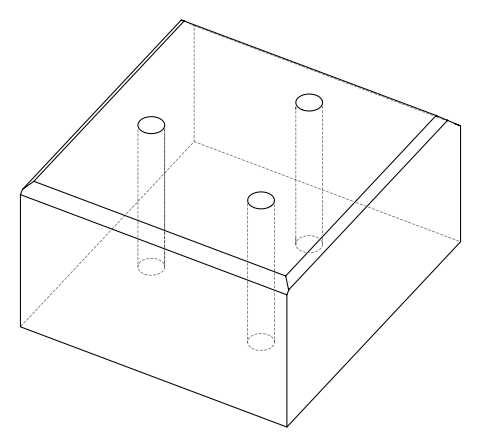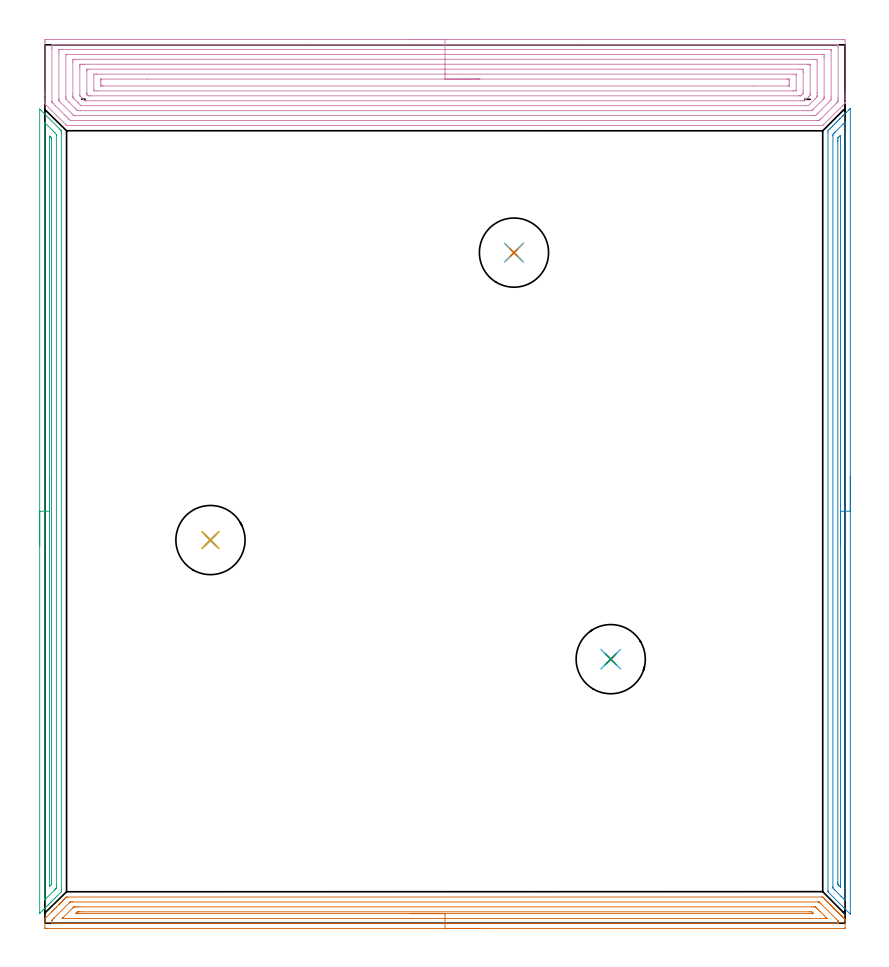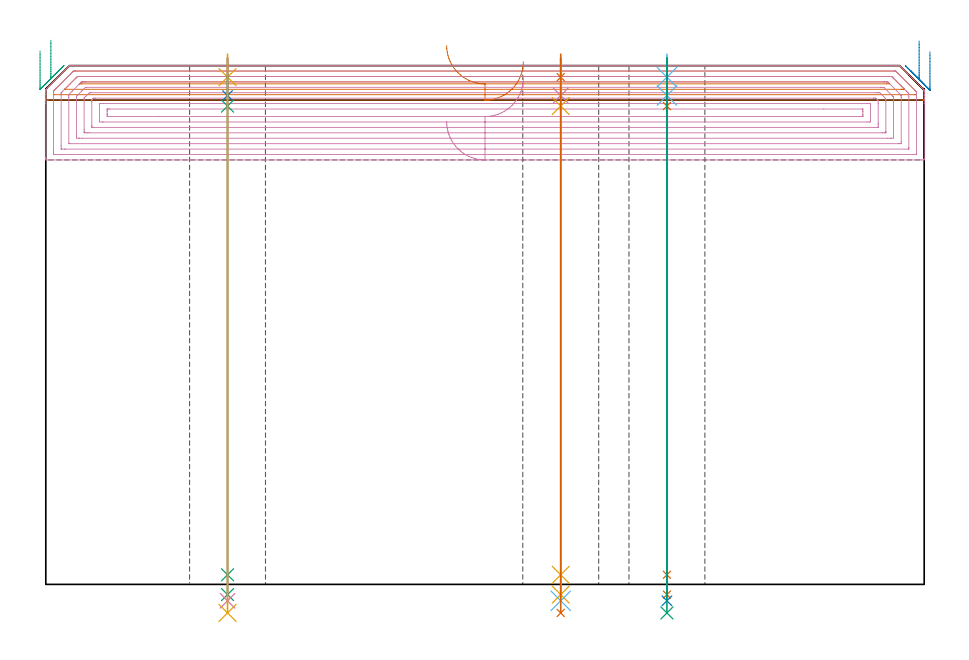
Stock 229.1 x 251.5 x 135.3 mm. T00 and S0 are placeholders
(PLAN: 19 operations, 13 tool changes, 40.7 min)
(1 AREA_MILL | FG_CHAMFER_SURFACE | UGT0205_001 | 7.36 min | 9280 mm3)
(2 AREA_MILL_1 | FG_CHAMFER_SURFACE_1 | UGT0205_001 | 5.56 min | 4725 mm3)
(3 AREA_MILL_2 | FG_CHAMFER_SURFACE_2 | UGT0205_001 | 5.54 min | 4422 mm3)
(4 AREA_MILL_3 | FG_CHAMFER_SURFACE_3 | UGT0205_001 | 16.76 min | 69002 mm3)
(5 SPOT_DRILL | STEP1HOLE | NXT0321_9005460120000 | 0.05 min | 183 mm3)
(6 SPOT_DRILL_1 | STEP1HOLE_1 | NXT0321_9005460120000 | 0.05 min | 184 mm3)
(7 SPOT_DRILL_2 | STEP1HOLE_2 | NXT0321_9005460120000 | 0.05 min | 169 mm3)
(8 DRILL_BLIND_HOLE_INTO_CENTER | STEP1HOLE | NXT0301_023 | 0.04 min | 133 mm3)
(9 GUN_DRILL_THROUGH_HOLE | STEP1HOLE | UGT0307_001 | 0.6 min | 2483 mm3)
(10 SPADE_DRILL_TO_ENLARGE_THROUGH_HOLE | STEP1HOLE | UGT0306_003 | 0.57 min | 13793 mm3)
(11 DRILL_TO_ENLARGE_THROUGH_HOLE | STEP1HOLE | UGT0301_264 | 0.58 min | 25064 mm3)
(12 DRILL_BLIND_HOLE_INTO_CENTER_1 | STEP1HOLE_1 | NXT0301_023 | 0.04 min | 108 mm3)
(13 GUN_DRILL_THROUGH_HOLE_1 | STEP1HOLE_1 | UGT0307_001 | 0.6 min | 2481 mm3)
(14 SPADE_DRILL_TO_ENLARGE_THROUGH_HOLE_1 | STEP1HOLE_1 | UGT0306_003 | 0.57 min | 13810 mm3)
(15 DRILL_TO_ENLARGE_THROUGH_HOLE_1 | STEP1HOLE_1 | UGT0301_264 | 0.58 min | 25047 mm3)
(16 DRILL_BLIND_HOLE_INTO_CENTER_2 | STEP1HOLE_2 | NXT0301_023 | 0.04 min | 113 mm3)
(17 GUN_DRILL_THROUGH_HOLE_2 | STEP1HOLE_2 | UGT0307_001 | 0.6 min | 2492 mm3)
(18 SPADE_DRILL_TO_ENLARGE_THROUGH_HOLE_2 | STEP1HOLE_2 | UGT0306_003 | 0.57 min | 13818 mm3)
(19 DRILL_TO_ENLARGE_THROUGH_HOLE_2 | STEP1HOLE_2 | UGT0301_264 | 0.58 min | 25032 mm3)
(TOOL UGT0205_001 | Chamfer Mill 20 x 3 x 45 deg. | D20 FL50 Z2)
(TOOL NXT0321_9005460120000 | NC Spot Drill, 142deg, 12mm, Carbide, Uncoated | D12 PA142 FL30 Z2)
(TOOL NXT0301_023 | Carbide Drill 5.2mm [860.1-0520-016A1-MM 2214] | D5.2 PA140 FL28 Z2)
(TOOL UGT0307_001 | Gun Drill 5 mm | D5 PA130 FL24 Z1)
(TOOL UGT0306_003 | Spade Drill 12.5mm | D12.5 PA132 FL10 Z2)
(TOOL UGT0301_264 | Twist Drill 19.8 mm | D19.8 PA118 FL140 Z2)
(OP 1 AREA_MILL)
G17 G21 G94 G90
T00 M6
G54
G17 G0 G90 X124.55 Y-1.5 S1061 M3
G43 Z145.3 H0
Z136.3
G94 G1 X124.512 Z135.428 F250.
X124.398 Z134.564
X124.209 Z133.712
X123.947 Z132.88
X123.613 Z132.074
X123.21 Z131.3
X122.742 Z130.564
X122.21 Z129.872
X121.621 Z129.229
X120.978 Z128.64
X120.286 Z128.108
X119.55 Z127.64
X118.776 Z127.237
X117.97 Z126.903
X117.138 Z126.641
X116.286 Z126.452
X115.422 Z126.338
X114.55 Z126.3
X0.621
X0.432 Y-1.498 Z126.302
X0.002 Y-1.491 Z126.305
X0. Y-1.331 Z126.466
Y-0.101 Z127.694
Y0.59 Z128.39
Y1.228 Z129.028
X0.001 Y1.278 Z129.077
X0.003 Y1.304 Z129.102
X1.847 Y3.148 Z130.946
X1.961 Y3.263 Z131.059
X2.314 Y3.614 Z131.414
X2.497 Y3.797 Z131.597
X2.733 Y4.034 Z131.832
X2.855 Y4.157 Z131.953
X3.232 Y4.532 Z132.332
X3.368 Y4.668 Z132.468
X3.912 Y5.215 Z133.009
X4.076 Y5.377 Z133.175
X4.195 Y5.496 Z133.294
X4.355 Y5.658 Z133.453
X4.515 Y5.816 Z133.614
X4.642 Y5.943 Z133.741
X4.798 Y6.101 Z133.896
X4.954 Y6.256 Z134.053
X5.089 Y6.39 Z134.188
X5.241 Y6.544 Z134.339
X5.394 Y6.695 Z134.492
X5.536 Y6.837 Z134.634
X5.684 Y6.987 Z134.782
X5.833 Y7.134 Z134.932
X5.982 Y7.283 Z135.081
X6.127 Y7.429 Z135.225
X6.158 Y7.457 Z135.253
X6.205 Y7.496 Z135.289
X6.429 Y7.5 Z135.3
X222.224
X222.695 Y7.501 Z135.28
X222.758 Y7.444 Z135.24
X222.772 Y7.429 Z135.227
X223.118 Y7.083 Z134.881
X223.215 Y6.987 Z134.783
X223.308 Y6.892 Z134.691
X223.416 Y6.785 Z134.584
X223.511 Y6.691 Z134.487
X223.601 Y6.599 Z134.399
X223.713 Y6.487 Z134.286
X223.806 Y6.396 Z134.192
X223.894 Y6.306 Z134.106
X224.011 Y6.189 Z133.988
X224.101 Y6.101 Z133.897
X224.187 Y6.014 Z133.813
X224.309 Y5.891 Z133.69
X224.396 Y5.805 Z133.601
X224.479 Y5.721 Z133.52
X224.607 Y5.593 Z133.393
X224.692 Y5.51 Z133.306
X224.772 Y5.428 Z133.227
X224.905 Y5.296 Z133.095
X224.987 Y5.215 Z133.011
X225.065 Y5.135 Z132.934
X225.203 Y4.998 Z132.797
X225.282 Y4.919 Z132.716
X225.358 Y4.843 Z132.642
X225.5 Y4.7 Z132.499
X225.578 Y4.624 Z132.42
X225.651 Y4.55 Z132.349
X225.798 Y4.402 Z132.201
X225.873 Y4.329 Z132.125
X225.943 Y4.257 Z132.056
X226.096 Y4.104 Z131.903
X226.168 Y4.034 Z131.83
X226.236 Y3.964 Z131.763
X226.394 Y3.806 Z131.605
X226.463 Y3.738 Z131.535
X226.529 Y3.671 Z131.47
X226.692 Y3.508 Z131.308
X226.759 Y3.443 Z131.239
X226.822 Y3.379 Z131.178
X226.99 Y3.211 Z131.01
X227.054 Y3.148 Z130.944
X227.115 Y3.086 Z130.885
X227.288 Y2.913 Z130.712
X227.349 Y2.852 Z130.649
X227.407 Y2.793 Z130.592
X227.585 Y2.615 Z130.414
X227.644 Y2.557 Z130.354
X227.7 Y2.5 Z130.299
X227.883 Y2.317 Z130.116
X227.94 Y2.262 Z130.059
X227.993 Y2.207 Z130.006
X228.181 Y2.019 Z129.818
X228.235 Y1.966 Z129.763
X228.286 Y1.915 Z129.714
X228.479 Y1.721 Z129.52
X228.53 Y1.671 Z129.468
X228.673 Y1.527 Z129.327
X228.777 Y1.423 Z129.223
X228.973 Y1.228 Z129.026
X229.075 Y1.124 Z128.921
X229.099 Y1.091 Z128.887
X229.1 Y0.785 Z128.584
Y0.71 Z128.509
Y-0.101 Z127.694
Y-1.331 Z126.466
X229.098 Y-1.491 Z126.305
X228.667 Y-1.5 Z126.3
X114.55
Y-0.086 Z127.714
X2.186 Y-0.085 Z127.715
X2.082 Y-0.084 Z127.716
X2.031 Y-0.081 Z127.719
X2.013 Y-0.079 Z127.721
X2.01 Y-0.065 Z127.735
X2.005 Y0.049 Z127.849
X2.002 Y0.303 Z128.103
X2.008 Y0.785 Z128.585
X2.01 Y0.834 Z128.634
X2.038 Y0.876 Z128.676
X2.096 Y0.94 Z128.74
X2.172 Y1.02 Z128.82
X2.408 Y1.258 Z129.058
X2.615 Y1.466 Z129.266
X6.876 Y5.726 Z133.526
X7.065 Y5.913 Z133.713
X7.169 Y6.012 Z133.812
X7.232 Y6.07 Z133.87
X7.331 Y6.079 Z133.879
X7.769 Y6.086 Z133.886
X7.785
X221.346
X221.565 Y6.084 Z133.884
X221.619 Y6.081 Z133.881
X221.643 Y6.079 Z133.879
X221.685 Y6.053 Z133.853
X221.903 Y5.841 Z133.641
X222.224 Y5.525 Z133.325
X226.692 Y1.057 Z128.857
X226.959 Y0.785 Z128.585
X227.047 Y0.692 Z128.492
X227.09 Y0.632 Z128.432
X227.093 Y0.583 Z128.383
X227.098 Y0.383 Z128.183
X227.092 Y-0.023 Z127.777
X227.09 Y-0.073 Z127.727
X227.073 Y-0.079 Z127.721
X227.021 Y-0.082 Z127.718
X226.912 Y-0.084 Z127.716
X226.692 Y-0.086 Z127.714
X114.55
Y1.328 Z129.128
X5.044 Y1.329 Z129.129
X4.996 Y1.33 Z129.13
X4.957 Y1.333 Z129.133
X4.946 Y1.334 Z129.134
X4.96 Y1.352 Z129.152
X5.028 Y1.426 Z129.226
X5.089 Y1.489 Z129.289
X5.18 Y1.581 Z129.381
X7.849 Y4.25 Z132.05
X7.928 Y4.329 Z132.129
X8.175 Y4.571 Z132.371
X8.247 Y4.639 Z132.439
X8.275 Y4.663 Z132.463
X8.323 Y4.666 Z132.466
X8.663 Y4.669 Z132.469
X9.211 Y4.671 Z132.471
X9.557 Y4.672 Z132.472
X219.543 Y4.671 Z132.471
X220.093 Y4.67 Z132.47
X220.437 Y4.667 Z132.467
X220.551 Y4.665 Z132.465
X220.633 Y4.656 Z132.456
X220.7 Y4.592 Z132.392
X220.969 Y4.329 Z132.129
X221.331 Y3.97 Z131.77
X221.858 Y3.443 Z131.243
X223.118 Y2.183 Z129.983
X223.628 Y1.671 Z129.471
X223.795 Y1.501 Z129.301
X223.924 Y1.365 Z129.165
X223.951 Y1.335 Z129.135
X223.907 Y1.333 Z129.133
X223.809 Y1.331 Z129.131
X223.463 Y1.329 Z129.129
X223.118 Y1.328 Z129.128
X114.55
Y2.743 Z130.543
X9.369
X8.979 Y2.745 Z130.545
X8.856 Y2.748 Z130.548
X8.816 Y2.749 Z130.549
X8.826 Y2.765 Z130.565
X8.871 Y2.815 Z130.615
X8.985 Y2.934 Z130.734
X9.08 Y3.029 Z130.829
X9.222 Y3.166 Z130.966
X9.307 Y3.246 Z131.046
X9.557 Y3.252 Z131.052
X9.745 Y3.256 Z131.056
X9.931 Y3.257 Z131.057
X10.45
X218.837
X219.576 Y3.251 Z131.051
X219.614 Y3.226 Z131.026
X219.693 Y3.151 Z130.951
X219.849 Y2.999 Z130.799
X219.999 Y2.846 Z130.646
X220.07 Y2.769 Z130.569
X220.084 Y2.749 Z130.549
X219.356 Y2.743 Z130.543
X114.55
X113.678 Z130.581
X112.814 Z130.695
X111.962 Z130.883
X111.13 Z131.146
X110.324 Z131.48
X109.55 Z131.882
X108.814 Z132.351
X108.122 Z132.882
X107.479 Z133.472
X106.89 Z134.115
X106.358 Z134.807
X105.89 Z135.543
X105.487 Z136.316
X105.153 Z137.122
X104.891 Z137.954
X104.702 Z138.806
X104.588 Z139.671
X104.55 Z140.543
G0 Z145.3
M5
M2
(OP 2 AREA_MILL_1)
G17 G21 G94 G90
T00 M6
G54
G17 G0 G90 X230.6 Y127.95 S1061 M3
G43 Z145.3 H0
Z138.9
G94 G1 Y127.912 Z138.028 F250.
Y127.798 Z137.164
Y127.609 Z136.312
Y127.347 Z135.48
Y127.013 Z134.674
Y126.61 Z133.9
Y126.141 Z133.164
Y125.61 Z132.472
Y125.021 Z131.829
Y124.378 Z131.24
Y123.686 Z130.708
Y122.95 Z130.24
Y122.176 Z129.837
Y121.37 Z129.503
Y120.538 Z129.241
Y119.686 Z129.052
Y118.822 Z128.938
Y117.95 Z128.9
X230.599 Y2.765 Z128.901
X230.598 Y2.719 Z128.902
X230.591 Y2.612 Z128.905
X230.507 Y2.694 Z128.991
X230.434 Y2.765 Z129.064
X224.378 Y8.822 Z135.121
X224.254 Y8.948 Z135.245
X224.207 Y8.999 Z135.292
X224.2 Y9.462 Z135.3
Y226.438
X224.207 Y226.901 Z135.292
X224.252 Y226.952 Z135.247
X224.737 Y227.439 Z134.759
X225.181 Y227.881 Z134.318
X225.625 Y228.327 Z133.871
X226.069 Y228.769 Z133.431
X226.512 Y229.214 Z132.984
X226.956 Y229.657 Z132.543
X227.398 Y230.1 Z132.098
X227.607 Y230.307 Z131.892
X227.665 Y230.366 Z131.834
X228.288 Y230.989 Z131.209
X228.5 Y231.2 Z131.
X228.537 Y231.237 Z130.962
X229.175 Y231.877 Z130.321
X229.409 Y232.109 Z130.091
X230.063 Y232.764 Z129.434
X230.281 Y232.981 Z129.219
X230.507 Y233.207 Z128.992
X230.584 Y233.283 Z128.914
X230.595 Y233.286 Z128.903
X230.599 Y233.283 Z128.899
X230.6 Y117.95 Z128.9
X229.186 Z130.314
X229.185 Y6.773 Z130.315
X229.175 Y6.487 Z130.325
X228.869 Y6.783 Z130.631
X228.288 Y7.362 Z131.212
X227.973 Y7.676 Z131.527
X226.189 Y9.462 Z133.311
X225.625 Y10.037 Z133.875
X225.615 Y10.355 Z133.885
X225.614 Y10.365 Z133.886
X225.615 Y225.555 Z133.885
X225.625 Y225.863 Z133.875
X225.908 Y226.153 Z133.592
X226.188 Y226.438 Z133.312
X226.35 Y226.601 Z133.15
X228.576 Y228.826 Z130.924
X228.867 Y229.117 Z130.633
X229.023 Y229.269 Z130.477
X229.175 Y229.413 Z130.325
X229.185 Y229.117 Z130.315
X229.186 Y229.106 Z130.314
Y117.95
X227.772 Z131.728
X227.771 Y11.248 Z131.729
X227.77 Y10.875 Z131.73
X227.767 Y10.355 Z131.733
X227.766 Y10.348 Z131.734
X227.75 Y10.355 Z131.75
X227.4 Y10.702 Z132.1
X227.129 Y10.978 Z132.371
X227.062 Y11.049 Z132.438
X227.035 Y11.083 Z132.465
X227.033 Y11.124 Z132.467
X227.031 Y11.248 Z132.469
X227.029 Y11.621 Z132.471
Y223.759
X227.031 Y224.131 Z132.469
X227.036 Y224.652 Z132.464
X227.042 Y224.831 Z132.458
X227.131 Y224.923 Z132.369
X227.4 Y225.199 Z132.1
X227.572 Y225.372 Z131.928
X227.745 Y225.545 Z131.755
X227.755 Y225.55 Z131.745
X227.759 Y225.551 Z131.741
X227.764 Y225.545 Z131.736
X227.769 Y225.316 Z131.731
X227.771 Y225.172 Z131.729
X227.772 Y217.633 Z131.728
Y117.95
Y117.078 Z131.767
Y116.213 Z131.88
Y115.362 Z132.069
Y114.53 Z132.332
Y113.724 Z132.665
Y112.95 Z133.068
Y112.214 Z133.537
Y111.522 Z134.068
Y110.879 Z134.657
Y110.29 Z135.301
Y109.758 Z135.993
Y109.29 Z136.728
Y108.887 Z137.502
Y108.553 Z138.308
Y108.291 Z139.14
Y108.102 Z139.992
Y107.988 Z140.857
Y107.95 Z141.728
G0 Z145.3
M5
M2
(OP 3 AREA_MILL_2)
G17 G21 G94 G90
T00 M6
G54
G17 G0 G90 X-1.5 Y107.95 S1061 M3
G43 Z145.3 H0
Z139.1
G94 G1 Y107.988 Z138.228 F250.
Y108.102 Z137.364
Y108.291 Z136.512
Y108.553 Z135.68
Y108.887 Z134.874
Y109.29 Z134.1
Y109.758 Z133.364
Y110.29 Z132.672
Y110.879 Z132.029
Y111.522 Z131.44
Y112.214 Z130.908
Y112.95 Z130.44
Y113.724 Z130.037
Y114.53 Z129.703
Y115.362 Z129.441
Y116.214 Z129.252
Y117.078 Z129.138
Y117.95 Z129.1
X-1.499 Y233.087 Z129.101
X-1.486 Y233.086 Z129.114
X-1.439 Y233.039 Z129.161
X-1.045 Y232.647 Z129.551
X4.245 Y227.356 Z134.843
X4.441 Y227.159 Z135.041
X4.686 Y226.914 Z135.286
X4.694 Y226.897 Z135.29
X4.7 Y226.267 Z135.3
Y9.633
X4.694 Y9.003 Z135.29
X4.686 Y8.986 Z135.286
X3.551 Y7.85 Z134.148
X3.002 Y7.301 Z133.601
X2.776 Y7.074 Z133.372
X2.659 Y6.958 Z133.257
X2.139 Y6.439 Z132.739
X1.894 Y6.192 Z132.49
X1.768 Y6.067 Z132.365
X1.277 Y5.577 Z131.876
X1.012 Y5.31 Z131.608
X0.877 Y5.175 Z131.474
X0.414 Y4.714 Z131.014
X0.13 Y4.428 Z130.726
X-0.457 Y3.843 Z130.143
X-0.751 Y3.546 Z129.844
X-1.278 Y3.021 Z129.32
X-1.354 Y2.946 Z129.245
X-1.486 Y2.822 Z129.113
X-1.498 Y2.813 Z129.101
X-1.5 Y2.939 Z129.1
Y117.95
X-0.086 Z130.514
X-0.085 Y228.863 Z130.515
X-0.084 Y228.942 Z130.516
X-0.079 Y229.215 Z130.521
X0.009 Y229.133 Z130.609
X0.207 Y228.942 Z130.807
X2.482 Y226.668 Z133.082
X2.879 Y226.267 Z133.479
X3.279 Y225.856 Z133.879
X3.285 Y225.455 Z133.885
Y225.376
Y10.603
Y10.524
X3.279 Y10.119 Z133.879
X3.267 Y10.029 Z133.867
X3.215 Y9.971 Z133.815
X3.123 Y9.875 Z133.723
X2.883 Y9.633 Z133.483
X2.681 Y9.431 Z133.281
X0.099 Y6.849 Z130.699
X0.021 Y6.771 Z130.621
X-0.055 Y6.696 Z130.545
X-0.068 Y6.687 Z130.532
X-0.076 Y6.683 Z130.524
X-0.079 Y6.699 Z130.521
X-0.085 Y6.878 Z130.515
Y6.958
X-0.086 Y7.542 Z130.514
Y117.95
X1.328 Z131.928
X1.329 Y224.759 Z131.929
X1.33 Y225.034 Z131.93
X1.332 Y225.217 Z131.932
X1.335 Y225.346 Z131.935
X1.394 Y225.295 Z131.994
X1.6 Y225.097 Z132.2
X1.751 Y224.945 Z132.351
X1.827 Y224.866 Z132.427
X1.861 Y224.828 Z132.461
X1.864 Y224.758 Z132.464
X1.869 Y224.484 Z132.469
X1.871 Y224.211 Z132.471
Y12.033
X1.868 Y11.416 Z132.468
X1.865 Y11.148 Z132.465
X1.856 Y11.067 Z132.456
X1.801 Y11.009 Z132.401
X1.6 Y10.802 Z132.2
X1.46 Y10.665 Z132.06
X1.381 Y10.592 Z131.981
X1.335 Y10.553 Z131.935
X1.329 Y10.71 Z131.929
X1.328 Y117.95 Z131.928
Y118.822 Z131.967
Y119.686 Z132.08
Y120.538 Z132.269
Y121.37 Z132.532
Y122.176 Z132.865
Y122.95 Z133.268
Y123.686 Z133.737
Y124.378 Z134.268
Y125.021 Z134.857
Y125.61 Z135.501
Y126.142 Z136.193
Y126.61 Z136.928
Y127.013 Z137.702
Y127.347 Z138.508
Y127.609 Z139.34
Y127.798 Z140.192
Y127.912 Z141.057
Y127.95 Z141.928
G0 Z145.3
M5
M2
(OP 4 AREA_MILL_3)
G17 G21 G94 G90
T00 M6
G54
G17 G0 G90 X104.55 Y253. S1061 M3
G43 Z145.3 H0
Z120.7
G94 G1 X104.588 Z119.828 F250.
X104.702 Z118.964
X104.891 Z118.112
X105.153 Z117.28
X105.487 Z116.474
X105.89 Z115.7
X106.358 Z114.964
X106.89 Z114.272
X107.479 Z113.629
X108.122 Z113.04
X108.814 Z112.508
X109.55 Z112.04
X110.324 Z111.637
X111.13 Z111.303
X111.962 Z111.041
X112.814 Z110.852
X113.678 Z110.738
X114.55 Z110.7
X228.047
X228.479 Y252.999 Z110.701
X228.907 Y252.996 Z110.703
X229.09 Y252.992 Z110.706
X229.1 Y252.575 Z111.123
Y238.233 Z125.462
Y237.621 Z126.073
Y237.085 Z126.612
Y236.742 Z126.954
Y236.205 Z127.491
Y235.862 Z127.832
Y235.057 Z128.642
Y234.983 Z128.715
X229.098 Y234.81 Z128.889
X229.075 Y234.775 Z128.925
X229.029 Y234.729 Z128.971
X228.845 Y234.543 Z129.154
X228.479 Y234.178 Z129.52
X222.996 Y228.696 Z135.003
X222.863 Y228.564 Z135.134
X222.695 Y228.4 Z135.284
X222.224 Z135.3
X6.429
X6.205 Y228.404 Z135.289
X6.005 Y228.595 Z135.105
X5.982 Y228.618 Z135.082
X0.174 Y234.425 Z129.273
X0.06 Y234.543 Z129.155
X0.01 Y234.596 Z129.102
X0. Y234.886 Z128.814
Y235.176 Z128.523
Y235.862 Z127.833
Y237.085 Z126.612
Y237.621 Z126.073
Y238.233 Z125.463
Y252.306 Z111.391
X0.003 Y252.575 Z111.123
X0.01 Y252.992 Z110.706
X0.193 Y252.996 Z110.703
X0.621 Y253. Z110.7
X114.55
Y251.586 Z112.114
X226.692 Y251.585 Z112.115
X226.804
X227.058 Y251.58 Z112.12
X227.083 Y251.579 Z112.121
X227.09 Y251.565 Z112.135
X227.096 Y251.532 Z112.168
X227.098 Y251.499 Z112.201
X227.1 Y251.293 Z112.407
Y250.815 Z112.885
Y236.341 Z127.359
X227.096 Y235.862 Z127.838
X227.091 Y235.47 Z128.23
X227.071 Y235.233 Z128.467
X226.831 Y234.983 Z128.717
X226.763 Y234.913 Z128.787
X222.224 Y230.374 Z133.326
X221.885 Y230.039 Z133.661
X221.696 Y229.856 Z133.844
X221.665 Y229.826 Z133.874
X221.623 Y229.821 Z133.879
X221.526 Y229.818 Z133.882
X221.331 Y229.815 Z133.885
X221.219 Y229.814 Z133.886
X7.77 Y229.815 Z133.885
X7.657 Y229.816 Z133.884
X7.272 Y229.821 Z133.879
X6.876 Y230.185 Z133.515
X6.469 Y230.585 Z133.115
X5.982 Y231.068 Z132.632
X5.585 Y231.464 Z132.236
X2.947 Y234.103 Z129.597
X2.408 Y234.643 Z129.057
X2.075 Y234.983 Z128.717
X2.028 Y235.033 Z128.667
X2.01 Y235.084 Z128.616
X2.006 Y235.184 Z128.516
X2.001 Y235.383 Z128.317
X2. Y250.337 Z113.363
X2.003 Y250.815 Z112.885
X2.008 Y251.209 Z112.491
X2.026 Y251.579 Z112.121
X2.408 Y251.584 Z112.116
X2.52 Y251.585 Z112.115
X114.55 Y251.586 Z112.114
Y250.172 Z113.528
X224.905 Y250.171 Z113.529
X224.985 Y250.17 Z113.53
X225.048 Y250.168 Z113.532
X225.082 Y250.165 Z113.535
X225.09 Y250.127 Z113.573
X225.096 Y249.936 Z113.764
X225.099 Y249.744 Z113.956
Y236.551 Z127.149
X225.09 Y235.862 Z127.838
X225.079 Y235.69 Z128.01
X224.905 Y235.507 Z128.193
X224.642 Y235.242 Z128.458
X224.384 Y234.983 Z128.717
X221.331 Y231.93 Z131.77
X221.096 Y231.695 Z132.005
X220.861 Y231.464 Z132.236
X220.647 Y231.258 Z132.442
X220.612 Y231.235 Z132.465
X220.556 Y231.233 Z132.467
X220.437 Y231.23 Z132.47
X219.783 Y231.229 Z132.471
X219.543 Y231.228 Z132.472
X8.902 Y231.229 Z132.471
X8.663 Y231.23 Z132.47
X8.424 Y231.234 Z132.466
X8.273 Y231.238 Z132.462
X8.195 Y231.312 Z132.388
X8.037 Y231.464 Z132.236
X7.77 Y231.73 Z131.97
X4.195 Y235.304 Z128.396
X4.056 Y235.446 Z128.254
X4.024 Y235.482 Z128.218
X4.011 Y235.5 Z128.2
X4.007 Y235.542 Z128.158
X4.002 Y235.67 Z128.03
X4. Y235.862 Z127.838
Y236.054 Z127.646
Y249.248 Z114.452
X4.005 Y249.936 Z113.764
X4.008 Y250.12 Z113.58
X4.024 Y250.165 Z113.535
X4.076 Y250.167 Z113.533
X4.195 Y250.169 Z113.531
X4.849 Y250.171 Z113.529
X5.089 Y250.172 Z113.528
X114.55
Y248.757 Z114.943
X222.528
X222.961 Y248.755 Z114.945
X223.05 Y248.753 Z114.947
X223.085 Y248.751 Z114.949
X223.09 Y248.711 Z114.989
X223.094 Y248.608 Z115.092
X223.1 Y248.194 Z115.506
Y236.759 Z126.941
X223.096 Y236.311 Z127.389
X223.093 Y236.203 Z127.497
X223.09 Y236.151 Z127.549
X223.063 Y236.121 Z127.579
X222.963 Y236.015 Z127.685
X222.813 Y235.862 Z127.838
X219.861 Y232.91 Z130.79
X219.755 Y232.805 Z130.895
X219.667 Y232.722 Z130.978
X219.607 Y232.668 Z131.032
X219.576 Y232.65 Z131.05
X219.543 Y232.648 Z131.052
X219.238 Y232.645 Z131.055
X218.65 Y232.643 Z131.057
X218.346
X10.146 Y232.644 Z131.056
X9.557 Y232.647 Z131.053
X9.361 Y232.65 Z131.05
X9.3 Y232.661 Z131.039
X9.247 Y232.71 Z130.99
X9.141 Y232.813 Z130.887
X8.725 Y233.223 Z130.477
X8.663 Y233.286 Z130.414
X6.876 Y235.073 Z128.627
X6.098 Y235.862 Z127.838
X6.01 Y235.972 Z127.728
X6.007 Y236.078 Z127.622
X6.003 Y236.293 Z127.407
X6. Y236.724 Z126.976
X6.001 Y248.608 Z115.092
X6.003 Y248.715 Z114.985
X6.006 Y248.742 Z114.958
X6.01 Y248.75 Z114.95
X6.019 Y248.752 Z114.948
X6.089 Y248.755 Z114.945
X6.287 Y248.757 Z114.943
X114.55
Y247.343 Z116.357
X219.496
X220.392 Y247.341 Z116.359
X220.437 Y247.339 Z116.361
X221.09 Y247.297 Z116.403
X221.099 Y246.646 Z117.054
X221.1 Y237.848 Z125.852
X221.099 Y237.621 Z126.079
X221.096 Y236.972 Z126.728
X221.09 Y236.742 Z126.958
X221.075 Y236.585 Z127.115
X220.973 Y236.478 Z127.222
X220.842 Y236.343 Z127.357
X220.437 Y235.935 Z127.765
X218.65 Y234.149 Z129.551
X218.625 Y234.128 Z129.572
X218.593 Y234.103 Z129.597
X217.801 Y234.059 Z129.641
X217.756 Y234.058 Z129.642
X10.496
X10.45 Y234.059 Z129.641
X10.405 Y234.063 Z129.637
X10.339 Y234.071 Z129.629
X10.304 Y234.103 Z129.597
X9.557 Y234.842 Z128.858
X9.415 Y234.983 Z128.717
X8.414 Y235.986 Z127.714
X8.182 Y236.224 Z127.476
X8.036 Y236.374 Z127.326
X8.01 Y236.435 Z127.265
X8.004 Y236.511 Z127.189
X8.001 Y236.742 Z126.958
X8. Y237.394 Z126.306
X8.001 Y246.417 Z117.283
X8.004 Y247.066 Z116.634
X8.01 Y247.297 Z116.403
X8.62 Y247.34 Z116.36
X8.663 Y247.341 Z116.359
X9.51 Y247.343 Z116.357
X114.55
Y245.929 Z117.771
X218.253
X218.65 Y245.927 Z117.773
X219.046 Y245.923 Z117.777
X219.09 Y245.922 Z117.778
X219.093 Y245.882 Z117.818
X219.097 Y245.804 Z117.896
X219.099 Y245.685 Z118.015
X219.1 Y245.538 Z118.162
X219.099 Y237.621 Z126.079
X219.096 Y237.183 Z126.517
X219.09 Y237.071 Z126.629
X219.033 Y236.993 Z126.707
X218.792 Y236.742 Z126.958
X218.722 Y236.67 Z127.03
X217.836 Y235.784 Z127.916
X217.756 Y235.708 Z127.992
X217.503 Y235.478 Z128.222
X217.256 Y235.475 Z128.225
X216.863 Y235.472 Z128.228
X216.366 Y235.471 Z128.229
X11.741 Y235.472 Z128.228
X11.542 Y235.473 Z128.227
X11.444 Y235.476 Z128.224
X11.398 Y235.478 Z128.222
X11.344 Y235.513 Z128.187
X10.989 Y235.862 Z127.838
X10.45 Y236.4 Z127.3
X10.116 Y236.742 Z126.958
X10.01 Y236.855 Z126.845
X10.006 Y236.964 Z126.736
X10.001 Y237.184 Z126.516
X10. Y245.101 Z118.599
X10.001 Y245.538 Z118.162
X10.003 Y245.759 Z117.941
X10.007 Y245.87 Z117.83
X10.01 Y245.919 Z117.781
X10.06 Y245.922 Z117.778
X10.45 Y245.926 Z117.774
X10.947 Y245.928 Z117.772
X11.344 Y245.929 Z117.771
X114.55
Y244.515 Z119.185
X216.115 Y244.514 Z119.186
X216.863 Y244.51 Z119.19
X217.016 Y244.508 Z119.192
X217.091 Y244.497 Z119.203
X217.093 Y244.481 Z119.219
X217.098 Y244.427 Z119.273
X217.1 Y243.779 Z119.921
Y243.545 Z120.155
X217.099 Y238.268 Z125.432
X217.092 Y237.621 Z126.079
X217.09 Y237.507 Z126.193
X217.039 Y237.448 Z126.252
X216.863 Y237.263 Z126.437
X216.598 Y237.002 Z126.698
X216.504 Y236.914 Z126.786
X216.478 Y236.892 Z126.808
X216.436 Y236.89 Z126.81
X216.343 Y236.888 Z126.812
X215.969 Y236.886 Z126.814
X215.823 Y236.885 Z126.815
X12.984 Y236.886 Z126.814
X12.611 Y236.89 Z126.81
X12.429 Y236.892 Z126.808
X12.237 Y237.067 Z126.633
X12.101 Y237.205 Z126.495
X12.034 Y237.276 Z126.424
X12.01 Y237.323 Z126.377
X12.007 Y237.388 Z126.312
X12.002 Y237.621 Z126.079
X12. Y237.855 Z125.845
Y244.012 Z119.688
X12.003 Y244.246 Z119.454
X12.008 Y244.401 Z119.299
X12.013 Y244.508 Z119.192
X12.051 Y244.51 Z119.19
X12.237 Y244.513 Z119.187
X12.384 Y244.514 Z119.186
X114.55 Y244.515 Z119.185
Y243.101 Z120.6
X214.182 Y243.1
X214.875 Y243.097 Z120.603
X215.076 Y243.093 Z120.607
X215.097 Y242.899 Z120.801
X215.099 Y242.876 Z120.824
Y238.501 Z125.199
X215.098 Y238.479 Z125.221
X215.076 Y238.307 Z125.393
X214.385 Y238.301 Z125.399
X214.182 Y238.3 Z125.4
X14.918
X14.225 Y238.303 Z125.397
X14.024 Y238.307 Z125.393
X14.003 Y238.501 Z125.199
X14.001 Y238.524 Z125.176
Y242.899 Z120.801
X14.002 Y242.921 Z120.779
X14.024 Y243.093 Z120.607
X14.715 Y243.099 Z120.601
X14.918 Y243.1 Z120.6
X114.55 Y243.101
Y241.686 Z122.014
X212.395
X212.734 Y241.685 Z122.015
X213.047 Y241.681 Z122.019
X213.079 Y241.68 Z122.02
X213.09 Y241.674 Z122.026
X213.093 Y241.65 Z122.05
X213.097 Y241.542 Z122.158
X213.1 Y241.326 Z122.374
Y241.14 Z122.56
Y240.446 Z123.254
X213.099 Y240.26 Z123.44
X213.096 Y239.913 Z123.787
X213.092 Y239.74 Z123.96
X213.09 Y239.723 Z123.977
X213.076 Y239.721 Z123.979
X213.029 Y239.717 Z123.983
X212.949 Y239.715 Z123.985
X202.925 Y239.714 Z123.986
X16.705
X16.366 Y239.715 Z123.985
X16.053 Y239.719 Z123.981
X16.021 Y239.72 Z123.98
X16.01 Y239.726 Z123.974
X16.007 Y239.75 Z123.95
X16.003 Y239.858 Z123.842
X16. Y240.074 Z123.626
Y240.26 Z123.44
Y240.954 Z122.746
X16.001 Y241.14 Z122.56
X16.003 Y241.487 Z122.213
X16.008 Y241.66 Z122.04
X16.01 Y241.677 Z122.023
X16.024 Y241.679 Z122.021
X16.071 Y241.683 Z122.017
X16.151 Y241.685 Z122.015
X29.232 Y241.686 Z122.014
X114.55
X115.422 Z122.052
X116.286 Z122.166
X117.138 Z122.354
X117.97 Z122.617
X118.776 Z122.951
X119.55 Z123.353
X120.286 Z123.822
X120.978 Z124.353
X121.621 Z124.943
X122.21 Z125.586
X122.742 Z126.278
X123.21 Z127.014
X123.613 Z127.788
X123.947 Z128.594
X124.209 Z129.426
X124.398 Z130.277
X124.512 Z131.142
X124.55 Z132.014
G0 Z145.3
M5
M2
(OP 5 SPOT_DRILL)
G17 G21 G94 G90
T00 M6
G54
G17 G0 G90 X47.4 Y109.7 S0 M3
G43 Z145.3 H0
G94 G81 G98 Z132.3 F250. R138.3
G80
M5
M2
(OP 6 SPOT_DRILL_1)
G17 G21 G94 G90
T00 M6
G54
G17 G0 G90 X162. Y75.6 S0 M3
G43 Z145.3 H0
G94 G81 G98 Z132.3 F250. R138.3
G80
M5
M2
(OP 7 SPOT_DRILL_2)
G17 G21 G94 G90
T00 M6
G54
G17 G0 G90 X134.3 Y192. S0 M3
G43 Z145.3 H0
G94 G81 G98 Z132.3 F250. R138.3
G80
M5
M2
(OP 8 DRILL_BLIND_HOLE_INTO_CENTER)
G17 G21 G94 G90
T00 M6
G54
G17 G0 G90 X47.4 Y109.7 S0 M3
G43 Z145.3 H1
G94 G81 G98 Z127.5 F250. R137.3
G80
M5
M2
(OP 9 GUN_DRILL_THROUGH_HOLE)
G17 G21 G94 G90
T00 M6
G54
G17 G0 G90 X47.4 Y109.7 M8
G43 Z145.3 H0
Z133.162
S716 M3
G94 G1 Z124.744 F125. M26
G4 X.084
Z2.5 F250.
G4 X.084
Z-2.666 F125.
G4 X.084
M5
M9
G0 Z133.162
Z145.3
M2
(OP 10 SPADE_DRILL_TO_ENLARGE_THROUGH_HOLE)
G17 G21 G94 G90
T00 M6
G54
G17 G0 G90 X47.4 Y109.7 S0 M3
G43 Z145.3 H0
G94 G73 G98 Z-4.283 F250. Q11.632 R137.3
G80
M5
M2
(OP 11 DRILL_TO_ENLARGE_THROUGH_HOLE)
G17 G21 G94 G90
T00 M6
G54
G17 G0 G90 X47.4 Y109.7 S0 M3
G43 Z145.3 H0
G94 G73 G98 Z-7.449 F250. Q17.844 R137.3
G80
M5
M2
(OP 12 DRILL_BLIND_HOLE_INTO_CENTER_1)
G17 G21 G94 G90
T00 M6
G54
G17 G0 G90 X162. Y75.6 S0 M3
G43 Z145.3 H1
G94 G81 G98 Z127.5 F250. R137.3
G80
M5
M2
(OP 13 GUN_DRILL_THROUGH_HOLE_1)
G17 G21 G94 G90
T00 M6
G54
G17 G0 G90 X162. Y75.6 M8
G43 Z145.3 H0
Z133.162
S716 M3
G94 G1 Z124.744 F125. M26
G4 X.084
Z2.5 F250.
G4 X.084
Z-2.666 F125.
G4 X.084
M5
M9
G0 Z133.162
Z145.3
M2
(OP 14 SPADE_DRILL_TO_ENLARGE_THROUGH_HOLE_1)
G17 G21 G94 G90
T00 M6
G54
G17 G0 G90 X162. Y75.6 S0 M3
G43 Z145.3 H0
G94 G73 G98 Z-4.283 F250. Q11.632 R137.3
G80
M5
M2
(OP 15 DRILL_TO_ENLARGE_THROUGH_HOLE_1)
G17 G21 G94 G90
T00 M6
G54
G17 G0 G90 X162. Y75.6 S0 M3
G43 Z145.3 H0
G94 G73 G98 Z-7.449 F250. Q17.844 R137.3
G80
M5
M2
(OP 16 DRILL_BLIND_HOLE_INTO_CENTER_2)
G17 G21 G94 G90
T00 M6
G54
G17 G0 G90 X134.3 Y192. S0 M3
G43 Z145.3 H1
G94 G81 G98 Z127.5 F250. R137.3
G80
M5
M2
(OP 17 GUN_DRILL_THROUGH_HOLE_2)
G17 G21 G94 G90
T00 M6
G54
G17 G0 G90 X134.3 Y192. M8
G43 Z145.3 H0
Z133.162
S716 M3
G94 G1 Z124.744 F125. M26
G4 X.084
Z2.5 F250.
G4 X.084
Z-2.666 F125.
G4 X.084
M5
M9
G0 Z133.162
Z145.3
M2
(OP 18 SPADE_DRILL_TO_ENLARGE_THROUGH_HOLE_2)
G17 G21 G94 G90
T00 M6
G54
G17 G0 G90 X134.3 Y192. S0 M3
G43 Z145.3 H0
G94 G73 G98 Z-4.283 F250. Q11.632 R137.3
G80
M5
M2
(OP 19 DRILL_TO_ENLARGE_THROUGH_HOLE_2)
G17 G21 G94 G90
T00 M6
G54
G17 G0 G90 X134.3 Y192. S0 M3
G43 Z145.3 H0
G94 G73 G98 Z-7.449 F250. Q17.844 R137.3
G80
M5
M2
